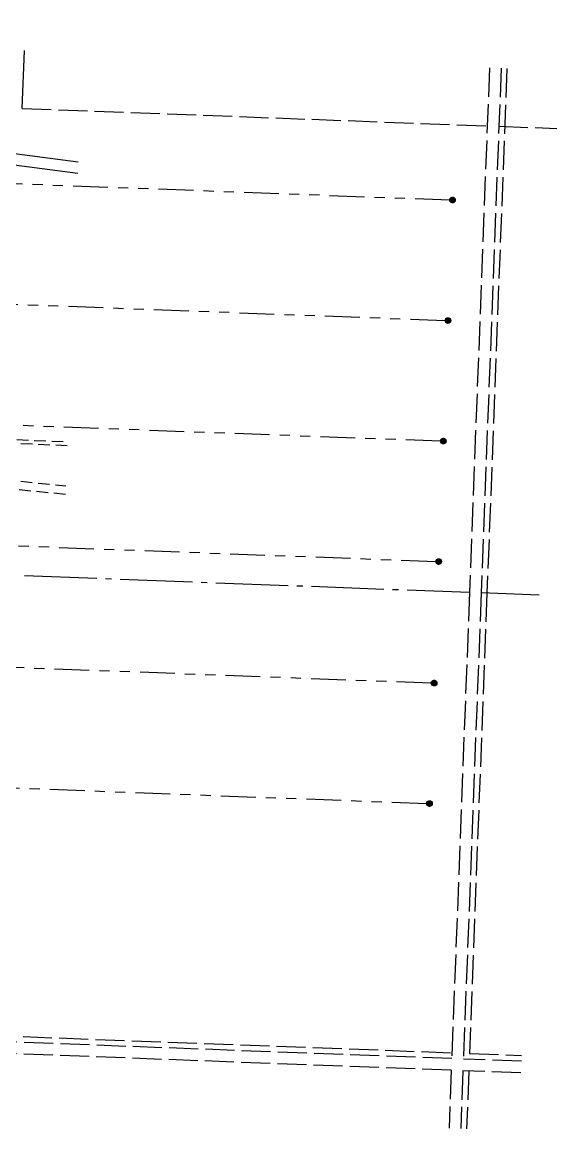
# Model space of a CAD drawing. Extents: x 329857 to 337194, y 6142471 to 6144607.
# Drawn here: x 331611 to 332533, y 6142687 to 6144595 of the extents above; entities that cross this region are included whole.
import ezdxf

# ---------------------------------------------------------------- set-up
doc = ezdxf.new("R2010")
doc.units = 0
doc.header["$LTSCALE"] = 5
for name, pattern in [('foc-DRILLPATH', [14.75, 6, -1.75, 1.75, -1.75, 1.75, -1.75]), ('foc-MONUMENT-BDYS', [6, 4, -2]), ('foc-QUARTERLINE', [33, 25, -3, 2, -3]), ('foc-UNSURVEYED', [12.5, 10, -2.5])]:
    doc.linetypes.add(name, pattern=pattern)
for name, color, linetype in [('F-RW', 190, 'Continuous'), ('L-MON', 1, 'Continuous'), ('L-MON-PLAN', 7, 'foc-MONUMENT-BDYS'), ('L-QSEC', 8, 'foc-QUARTERLINE'), ('L-USEC', 7, 'foc-UNSURVEYED'), ('P-PDRILLPATH', 12, 'foc-DRILLPATH')]:
    doc.layers.add(name, color=color, linetype=linetype)

# ---------------------------------------------------------------- blocks, each defined once
blk = doc.blocks.new('plbh')
at = {"layer": 'L-MON'}
h = blk.add_hatch(color=255, dxfattribs=at)
h.dxf.hatch_style = 1
edge = h.paths.add_edge_path()
edge.add_arc((0, 0), 1.16, 0, 360)
h = blk.add_hatch(color=256, dxfattribs=at)
h.dxf.hatch_style = 1
h.paths.add_polyline_path([(-0.96, 0, 1), (0.96, 0, 1)])
h.paths.add_polyline_path([(0.91, 0, -1), (-0.91, 0, -1)], flags=16)
h.paths.add_polyline_path([(0.45, 0, -1), (-0.45, 0, -1)], flags=0)
h = blk.add_hatch(color=256, dxfattribs=at)
h.dxf.hatch_style = 1
h.paths.add_polyline_path([(-0.45, 0, 1), (0.45, 0, 1)])
h.paths.add_polyline_path([(0.4, 0, -1), (-0.4, 0, -1)], flags=16)
at = {"layer": 'L-MON', "color": 240}
for radius in [0.96, 0.91, 0.45, 0.4]:
    blk.add_circle((0, 0), radius, dxfattribs=at)

msp = doc.modelspace()

# ---------------------------------------------------------------- linework, layer by layer
at = {"layer": 'F-RW', "flags": 128}
for points in [[(331706.545, 6144334.08), (330824.162, 6144449.689), (330794.122, 6144453.625), (330544.706, 6144486.296), (330341.232, 6144512.961), (330311.372, 6144544.856), (330313.025, 6144595.057)], [(330333.012, 6144594.304), (330331.634, 6144552.477), (330350.932, 6144531.863), (330760.664, 6144478.178), (330794.893, 6144473.694), (330824.934, 6144469.758), (331707.312, 6144354.148)]]:
    msp.add_lwpolyline(points, dxfattribs=at)
at = {"layer": 'L-MON-PLAN', "flags": 128}
for points in [[(331685.381, 6143780.712), (330691.183, 6143878.556), (330266.056, 6143928.331), (330267.801, 6143943.226), (330692.79, 6143893.467), (331685.956, 6143795.742)], [(331688.594, 6143864.732), (331589.004, 6143868.747), (331235.749, 6143882.804), (331169.147, 6143884.93), (331169.356, 6143892.347), (331236.025, 6143889.413), (331589.284, 6143875.708), (331688.862, 6143871.72)]]:
    msp.add_lwpolyline(points, dxfattribs=at)
at = {"layer": 'L-QSEC', "flags": 128}
for points in [[(331610.773, 6144446.155), (331614.594, 6144546.065)], [(331614.824, 6143640.869), (332381.986, 6143612.165)], [(332402.088, 6143611.412), (332502.003, 6143607.674)]]:
    msp.add_lwpolyline(points, dxfattribs=at)
at = {"layer": 'L-USEC', "flags": 128}
for points in [[(332416.393, 6144516.163), (332381.986, 6143612.165)], [(332436.496, 6144515.41), (332402.088, 6143611.399)], [(332446.542, 6144515.034), (332412.134, 6143611.017)], [(331610.773, 6144446.156), (332412.591, 6144416.263)], [(332432.694, 6144415.513), (332532.609, 6144411.788)], [(332381.986, 6143612.165), (332351.38, 6142808.068)], [(332402.088, 6143611.399), (332371.483, 6142807.312)], [(332412.134, 6143611.017), (332381.912, 6142816.984)], [(332351.38, 6142808.068), (331549.435, 6142838.235)], [(331549.832, 6142848.285), (332351.763, 6142818.118)], [(332350.615, 6142787.966), (331548.679, 6142818.132)], [(332381.912, 6142816.984), (332471.78, 6142813.603)], [(332471.397, 6142803.553), (332371.483, 6142807.312)], [(332350.615, 6142787.966), (332346.812, 6142688.053)], [(332370.718, 6142787.209), (332366.915, 6142687.297)], [(332470.632, 6142783.451), (332370.718, 6142787.209)], [(332380.764, 6142786.831), (332376.961, 6142686.919)]]:
    msp.add_lwpolyline(points, dxfattribs=at)
at = {"layer": 'P-PDRILLPATH', "ltscale": 2, "flags": 128}
for points in [[(330814.262, 6144346.063), (332352.694, 6144288.425)], [(330806.275, 6144138.248), (332344.784, 6144080.607)], [(330798.288, 6143930.433), (332336.874, 6143872.789)], [(330790.302, 6143722.618), (332328.964, 6143664.971)], [(330782.264, 6143513.454), (332320.994, 6143455.57)], [(330774.278, 6143305.639), (332313.084, 6143247.752)]]:
    msp.add_lwpolyline(points, dxfattribs=at)

# ---------------------------------------------------------------- block references
at = {"layer": 'L-MON', "xscale": 4.99924415, "yscale": 4.99924415, "zscale": 4.99924415}
for p in [(332352.694, 6144288.425), (332344.784, 6144080.607), (332336.874, 6143872.789), (332328.964, 6143664.971), (332320.994, 6143455.57), (332313.084, 6143247.752)]:
    msp.add_blockref('plbh', p, dxfattribs=at)

doc.saveas('drawing.dxf')
